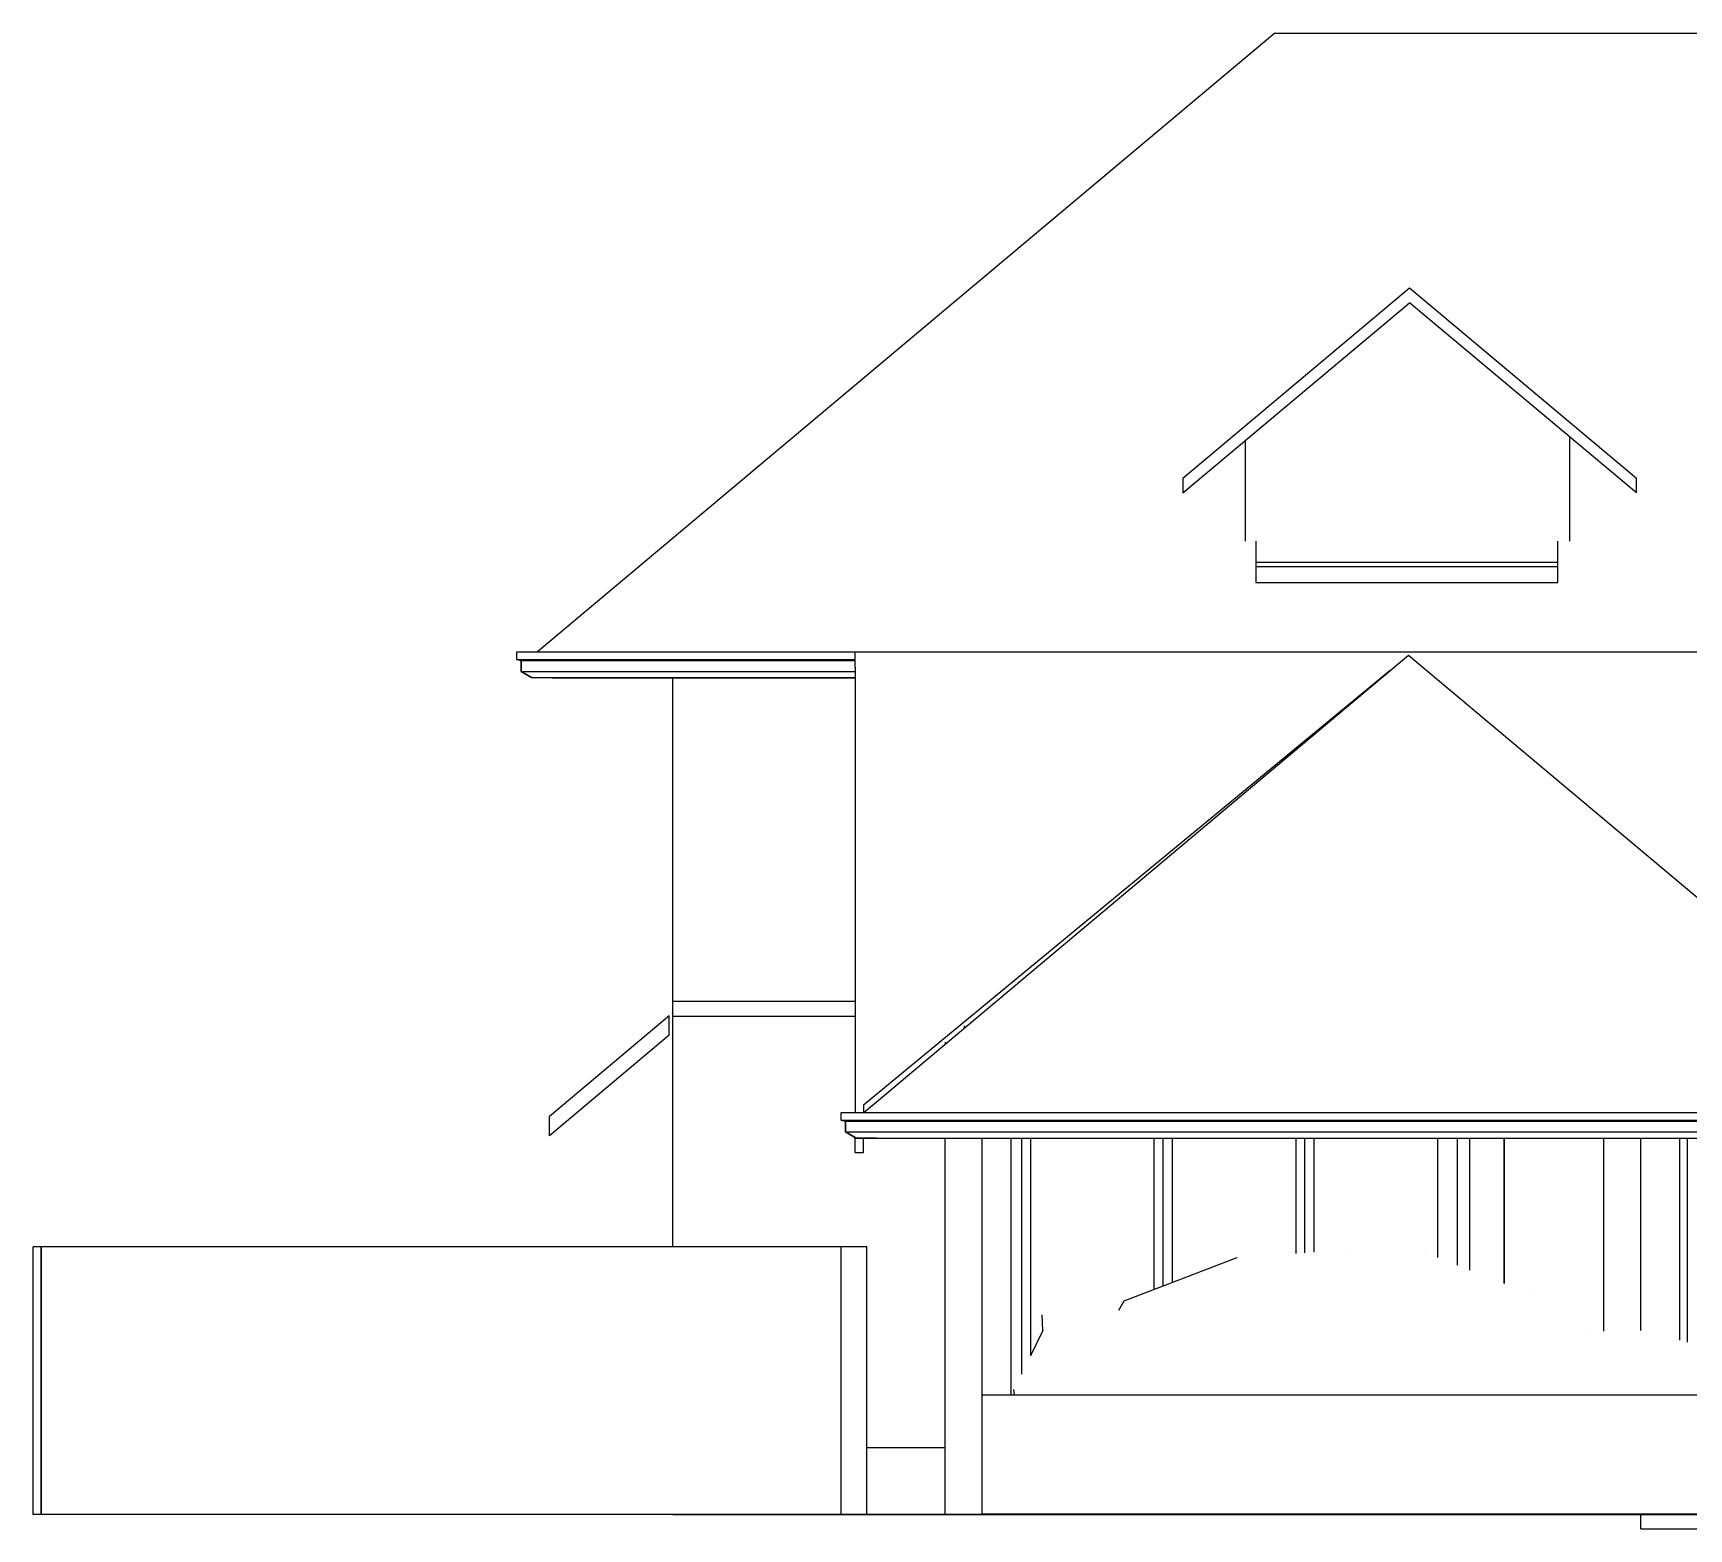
# Model space of a CAD drawing. Header units: metres. Extents: x 24 to 483, y -349 to -148.
# Drawn here: x 23.8 to 246.5, y -348.7 to -147.5 of the extents above; entities that cross this region are included whole.
import ezdxf

# ---------------------------------------------------------------- set-up
doc = ezdxf.new("R2010")
doc.units = ezdxf.units.M

msp = doc.modelspace()

# ---------------------------------------------------------------- linework, layer by layer
for p, q in [((190.787, -147.512), (91.61, -230.731)), ((190.787, -147.512), (259.613, -147.512)), ((178.428, -207.363), (208.932, -181.767)), ((208.932, -181.767), (208.932, -181.767)), ((208.932, -181.767), (239.435, -207.363)), ((178.428, -209.363), (208.932, -183.767)), ((239.435, -209.363), (208.932, -183.767)), ((186.875, -215.859), (186.875, -202.275)), ((230.473, -215.859), (230.473, -201.843)), ((178.428, -207.363), (178.428, -209.363)), ((178.428, -207.363), (178.428, -207.363)), ((239.435, -209.363), (239.435, -207.363)), ((178.428, -209.363), (178.428, -209.363)), ((239.435, -209.363), (239.435, -209.363)), ((188.243, -215.859), (188.243, -221.413)), ((228.86, -221.413), (228.86, -215.859)), ((228.86, -218.705), (188.243, -218.705)), ((228.86, -219.289), (188.243, -219.289)), ((188.243, -221.413), (228.86, -221.413)), ((88.846, -231.756), (88.846, -230.731)), ((88.846, -230.731), (134.336, -230.731)), ((88.846, -230.731), (88.846, -230.731)), ((88.846, -231.756), (88.846, -230.731)), ((134.336, -230.731), (283.516, -230.731)), ((134.336, -231.756), (134.336, -230.731)), ((135.516, -292.678), (208.801, -231.185)), ((208.801, -231.185), (282.085, -292.678)), ((88.846, -231.756), (134.336, -231.756)), ((88.846, -231.756), (89.411, -231.894)), ((89.411, -231.894), (88.846, -231.756)), ((89.411, -231.894), (89.419, -233.355)), ((89.411, -231.894), (134.336, -231.894)), ((89.419, -233.354), (89.411, -231.894)), ((89.419, -233.355), (134.336, -233.354)), ((90.827, -234.194), (89.419, -233.354)), ((89.419, -233.355), (90.827, -234.194)), ((134.336, -231.894), (134.336, -231.756)), ((134.336, -232.774), (134.336, -231.894)), ((134.336, -232.774), (134.336, -292.678)), ((206.305, -233.256), (135.483, -291.719)), ((206.333, -233.256), (206.305, -233.256)), ((90.827, -234.194), (93.583, -234.205)), ((90.827, -234.194), (134.336, -234.194)), ((93.583, -234.205), (90.827, -234.194)), ((93.583, -234.205), (134.336, -234.205)), ((109.842, -277.774), (109.842, -234.205)), ((109.842, -279.774), (109.842, -277.774)), ((134.336, -277.774), (109.842, -277.774)), ((114.442, -277.774), (114.442, -277.774)), ((132.442, -277.774), (132.442, -277.774)), ((109.357, -279.694), (93.23, -293.226)), ((109.357, -282.305), (109.357, -279.694)), ((134.336, -279.774), (109.842, -279.774)), ((109.842, -310.774), (109.842, -279.774)), ((109.357, -282.305), (93.23, -295.837)), ((149.042, -281.328), (149.042, -281.024)), ((146.442, -283.208), (146.442, -283.51)), ((135.483, -291.719), (135.483, -292.678)), ((93.23, -295.837), (93.23, -293.226)), ((132.493, -293.703), (132.493, -292.678)), ((132.493, -293.703), (132.493, -292.678)), ((132.493, -292.678), (285.454, -292.678)), ((133.059, -293.841), (132.493, -293.703)), ((132.493, -293.703), (285.454, -293.703)), ((132.493, -293.703), (133.058, -293.841)), ((133.066, -295.302), (133.059, -293.841)), ((133.059, -293.841), (133.066, -295.302)), ((133.059, -293.841), (284.888, -293.841)), ((134.474, -296.141), (133.066, -295.302)), ((133.066, -295.302), (134.474, -296.141)), ((133.066, -295.302), (284.88, -295.302)), ((134.336, -298.088), (134.336, -296.059)), ((137.23, -296.152), (134.474, -296.141)), ((134.474, -296.141), (137.23, -296.152)), ((134.474, -296.141), (283.472, -296.141)), ((135.483, -298.088), (135.483, -296.145)), ((137.23, -296.152), (137.23, -296.152)), ((137.23, -296.152), (280.717, -296.152)), ((146.442, -346.694), (146.442, -296.152)), ((151.442, -346.694), (151.442, -296.152)), ((155.324, -330.694), (155.324, -296.152)), ((156.724, -296.152), (156.724, -327.866)), ((157.924, -296.152), (157.924, -325.432)), ((174.591, -316.486), (174.591, -296.152)), ((175.791, -316.026), (175.791, -296.152)), ((176.991, -296.152), (176.991, -315.567)), ((193.657, -311.64), (193.657, -296.152)), ((194.857, -311.554), (194.857, -296.152)), ((196.057, -296.152), (196.057, -311.468)), ((212.724, -312.215), (212.724, -296.152)), ((215.324, -296.152), (215.324, -313.227)), ((217.043, -313.896), (217.043, -296.152)), ((221.643, -315.687), (221.643, -296.152)), ((221.643, -296.152), (221.643, -315.687)), ((235.043, -322.114), (235.043, -296.152)), ((240.043, -322.021), (240.043, -296.152)), ((245.243, -296.152), (245.243, -323.318)), ((246.243, -296.152), (246.243, -323.574)), ((134.336, -298.088), (135.483, -298.088)), ((24.856, -310.774), (23.788, -310.774)), ((23.788, -346.774), (23.788, -310.774)), ((132.46, -310.774), (24.856, -310.774)), ((24.856, -310.774), (24.856, -346.774)), ((24.856, -310.774), (24.856, -310.774)), ((24.856, -346.774), (24.856, -310.774)), ((135.925, -310.774), (132.46, -310.774)), ((132.46, -346.774), (132.46, -310.774)), ((135.925, -346.774), (135.925, -310.774)), ((200.148, -311.174), (200.148, -311.174)), ((210.996, -311.543), (210.996, -311.543)), ((170.556, -318.033), (185.758, -312.207)), ((185.758, -312.207), (185.758, -312.207)), ((169.818, -319.286), (170.556, -318.033)), ((225.018, -317), (225.018, -317)), ((155.324, -319.774), (155.324, -319.774)), ((159.619, -321.994), (159.496, -319.893)), ((159.496, -319.893), (159.496, -319.893)), ((159.496, -319.893), (159.496, -319.893)), ((169.818, -319.286), (169.818, -319.286)), ((169.818, -319.286), (169.818, -319.286)), ((159.619, -321.994), (157.936, -325.407)), ((159.619, -321.994), (159.619, -321.994)), ((159.619, -321.994), (159.619, -321.994)), ((159.619, -321.994), (159.619, -321.994)), ((232.682, -322.158), (232.682, -322.158)), ((240.158, -322.019), (240.158, -322.019)), ((155.324, -325.174), (155.324, -325.174)), ((269.842, -330.694), (151.442, -330.694)), ((155.792, -330.694), (155.689, -329.966)), ((155.689, -329.966), (155.689, -329.966)), ((146.442, -337.774), (135.925, -337.774)), ((146.442, -337.774), (146.442, -337.774)), ((146.442, -340.774), (146.442, -337.774)), ((146.442, -340.774), (146.442, -340.774)), ((146.442, -346.774), (146.442, -340.774)), ((24.856, -346.774), (23.788, -346.774)), ((132.46, -346.774), (24.856, -346.774)), ((240.043, -346.774), (24.856, -346.774)), ((109.842, -346.774), (146.442, -346.774)), ((128.408, -346.774), (126.871, -346.774)), ((142.33, -346.774), (128.408, -346.774)), ((135.925, -346.774), (132.46, -346.774)), ((142.33, -346.774), (483.166, -346.774)), ((146.442, -346.694), (151.442, -346.694)), ((146.442, -346.774), (146.442, -346.694)), ((146.442, -346.774), (146.442, -346.774)), ((146.442, -346.774), (146.442, -346.774)), ((146.442, -346.774), (146.442, -346.774)), ((146.442, -346.774), (146.442, -346.774)), ((240.043, -346.774), (146.442, -346.774)), ((269.842, -346.694), (151.442, -346.694)), ((240.043, -348.694), (240.043, -346.694)), ((240.043, -346.774), (240.043, -346.694)), ((240.043, -348.694), (270.043, -348.694)), ((240.043, -348.694), (240.043, -348.694)), ((240.043, -348.694), (240.043, -348.694))]:
    msp.add_line(p, q)

doc.saveas('drawing.dxf')
